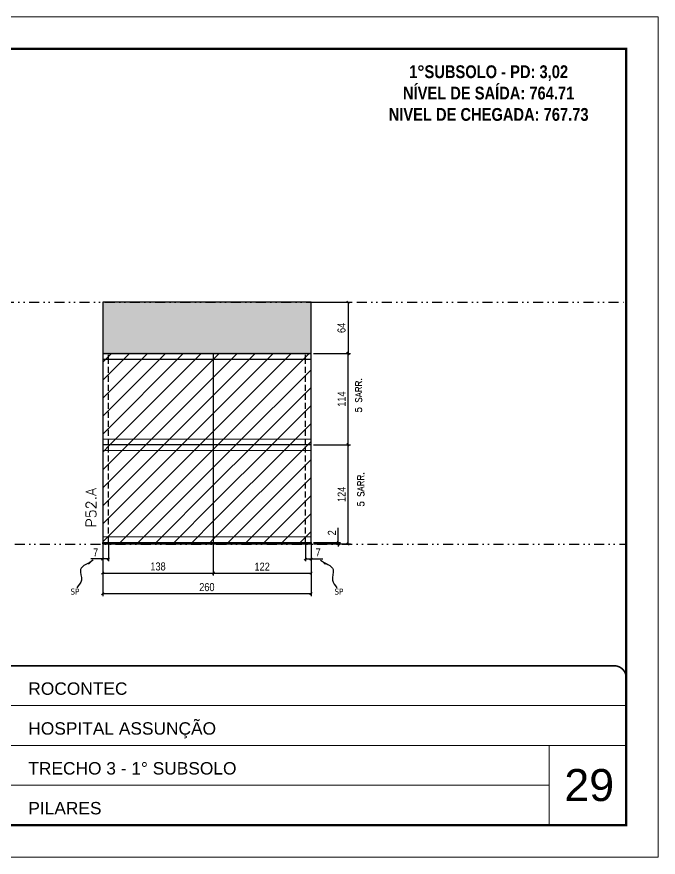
# Model space of a CAD drawing. Extents: x 2102 to 8383, y -13264 to 2718.
# Drawn here: x 2787 to 3587, y -6372 to -5322 of the extents above; entities that cross this region are included whole.
import ezdxf

# ---------------------------------------------------------------- set-up
doc = ezdxf.new("R2010")
doc.units = 0
for name, pattern in [('CONTINUO', [0]), ('DASHED', [0.75, 0.5, -0.25]), ('DIVIDE2', [0.625, 0.25, -0.125, 0, -0.125, 0, -0.125]), ('HIDDEN', [0.375, 0.25, -0.125])]:
    doc.linetypes.add(name, pattern=pattern)
for name, color, linetype, lineweight in [('CARIMBO', 255, 'Continuous', 9), ('Folhas', 255, 'Continuous', 9), ('Hachura', 251, 'Continuous', 9), ('Sarr 2.2x7', 40, 'Continuous', 9), ('SARRAFO DE PRESSAO', 251, 'DASHED', 9), ('Texto Seção', 7, 'Continuous', 15)]:
    doc.layers.add(name, color=color, linetype=linetype, lineweight=lineweight)
for name, color, linetype in [('COTA', 241, 'Continuous'), ('NOMENCLATURA', 7, 'Continuous'), ('Nível', 160, 'Continuous'), ('Painéis', 200, 'Continuous'), ('SARR_2.2x7', 40, 'Continuous'), ('Sarrafo de Pressão', 42, 'HIDDEN'), ('texto', 7, 'Continuous')]:
    doc.layers.add(name, color=color, linetype=linetype)
doc.styles.add('ARIAL', font='arial.ttf')
doc.styles.add('COTA TECNICA', font='techl___.ttf', dxfattribs={"height": 10})
doc.styles.add('COTA TECNICA-50', font='techl___.ttf', dxfattribs={"height": 10})
doc.styles.add('REGUA-120', font='ROMANS.shx', dxfattribs={"height": 15})
doc.styles.add('ROMANC', font='techb___.ttf', dxfattribs={"height": 2.5})
doc.styles.add('ROMANS', font='romans.shx')
doc.styles.get("Standard").update_dxf_attribs({"font": 'arial.ttf'})
doc.dimstyles.new('COTA PAINEL-50', dxfattribs={"dimtxt": 10, "dimasz": 3, "dimexe": 3, "dimexo": 3, "dimgap": 3, "dimtad": 1, "dimdec": 1, "dimzin": 12, "dimdsep": 46, "dimtxsty": 'COTA TECNICA-50', "dimblk1": 'OBLIQUE', "dimblk2": 'OBLIQUE', "dimsah": 1, "dimcen": 0.9, "dimclrd": 4, "dimclre": 4, "dimclrt": 240, "dimadec": 1, "dimazin": 3, "dimtfac": 1, "dimtdec": 1, "dimtmove": 0, "dimatfit": 3, "dimfxl": 1, "dimtolj": 1, "dimtzin": 12, "dimarcsym": 0})
doc.dimstyles.new('PAINEL', dxfattribs={"dimtxt": 10, "dimasz": 3, "dimexe": 3, "dimexo": 3, "dimgap": 3, "dimtad": 1, "dimdec": 1, "dimzin": 12, "dimdsep": 46, "dimtxsty": 'COTA TECNICA', "dimblk1": 'OBLIQUE', "dimblk2": 'OBLIQUE', "dimsah": 1, "dimcen": 0.9, "dimclrd": 4, "dimclre": 4, "dimclrt": 240, "dimadec": 1, "dimazin": 3, "dimtfac": 1, "dimtdec": 1, "dimtmove": 0, "dimatfit": 3, "dimfxl": 1, "dimtolj": 1, "dimtzin": 12, "dimarcsym": 0})
doc.dimstyles.get("Standard").update_dxf_attribs({"dimtxt": 0.18, "dimasz": 0.18, "dimexe": 0.18, "dimexo": 0.0625, "dimgap": 0.09, "dimtad": 0, "dimtih": 1, "dimtoh": 1, "dimdec": 4, "dimzin": 0, "dimdsep": 46, "dimtxsty": 'Standard', "dimcen": 0.09, "dimadec": 0, "dimazin": 0, "dimtfac": 1, "dimtdec": 4, "dimtofl": 0, "dimtmove": 0, "dimatfit": 3, "dimfxl": 1, "dimtolj": 1, "dimtzin": 0, "dimarcsym": 0})
pattern_1 = [(45, (-128517.216, -32522.603), (-11.2253202, 11.2253202), [])]

# ---------------------------------------------------------------- blocks, each defined once
blk = doc.blocks.new('9999999999')
at = {"color": 30, "linetype": 'CONTINUO'}
for p, q in [((98564.6, 34379.6), (99584, 34379.6)), ((98564.6, 34329.8), (99488, 34329.8)), ((99584, 34329.8), (99488, 34329.8)), ((99488, 34329.8), (99488, 34230.2)), ((98564.6, 34280), (99488, 34280))]:
    blk.add_line(p, q, dxfattribs=at)
at = {"color": 30, "linetype": 'CONTINUO', "const_width": 2}
blk.add_lwpolyline([(99584, 34230.2), (99584, 34414.4, 0.414214), (99569, 34429.4), (98229, 34429.4, 0.414214), (98214, 34414.4), (98214, 34245.2, 0.414214), (98229, 34230.2), (99584, 34230.2)], format="xyb", dxfattribs=at)
at = {"layer": 'Folhas'}
blk.add_lwpolyline([(98139, 34190.2), (99624, 34190.2), (99624, 35240.2), (98139, 35240.2)], close=True, dxfattribs=at)
at = {"layer": 'Folhas', "color": 30, "const_width": 3}
blk.add_lwpolyline([(98214, 34230.2), (99584, 34230.2), (99584, 35200.2), (98214, 35200.2)], close=True, dxfattribs=at)
at = {"color": 7, "linetype": 'Continuous', "ltscale": 5, "style": 'ARIAL'}
for s, height, p in [('ROCONTEC', 15.48, (98837.7, 34393.1)), ('HOSPITAL ASSUNÇÃO', 15.483, (98837.7, 34343.3)), ('TRECHO 3 - 1° SUBSOLO', 15.483, (98837.7, 34293.5)), ('PILARES', 15.48, (98837.7, 34243.7))]:
    blk.add_text(s, height=height, dxfattribs=at).set_placement(p)
blk = doc.blocks.new('_Oblique')
at = {"color": 0, "linetype": 'ByBlock', "lineweight": -2}
blk.add_line((-0.5, -0.5), (0.5, 0.5), dxfattribs=at)
blk = doc.blocks.new('*D454')
at = {"layer": 'COTA', "color": 4, "lineweight": -2, "transparency": 16777216}
for p, q in [((2893.9, -5982.1), (2893.9, -6046.1)), ((3153.9, -5982.1), (3153.9, -6046.1)), ((2893.9, -6043.1), (3153.9, -6043.1))]:
    blk.add_line(p, q, dxfattribs=at)
at = {"layer": 'Defpoints', "color": 0, "transparency": 16777216}
for p in [(2893.9, -5979.1), (3153.9, -5979.1), (3153.9, -6043.1)]:
    blk.add_point(p, dxfattribs=at)
at = {"layer": 'COTA', "color": 4, "lineweight": -2, "transparency": 16777216, "xscale": 3, "yscale": 3, "zscale": 3, "rotation": 180}
blk.add_blockref('_Oblique', (2893.9, -6043.1), dxfattribs=at)
at = {"layer": 'COTA', "color": 4, "lineweight": -2, "transparency": 16777216, "xscale": 3, "yscale": 3, "zscale": 3}
blk.add_blockref('_Oblique', (3153.9, -6043.1), dxfattribs=at)
at = {"layer": 'COTA', "color": 240, "transparency": 16777216, "insert": (3023.9, -6035), "char_height": 10, "attachment_point": 5, "style": 'COTA TECNICA'}
blk.add_mtext('\\A1;260', dxfattribs=at)
blk = doc.blocks.new('*D455')
at = {"layer": 'COTA', "color": 4, "lineweight": -2, "transparency": 16777216}
for p, q in [((2893.9, -5984.1), (2893.9, -6002.7)), ((2900.9, -5982.1), (2900.9, -6002.7)), ((2893.9, -5999.7), (2879.2, -5999.7)), ((2900.9, -5999.7), (2893.9, -5999.7))]:
    blk.add_line(p, q, dxfattribs=at)
at = {"layer": 'Defpoints', "color": 0, "transparency": 16777216}
for p in [(2893.9, -5981.1), (2900.9, -5979.1), (2893.9, -5999.7)]:
    blk.add_point(p, dxfattribs=at)
at = {"layer": 'COTA', "color": 4, "lineweight": -2, "transparency": 16777216, "xscale": 3, "yscale": 3, "zscale": 3, "rotation": 180}
blk.add_blockref('_Oblique', (2893.9, -5999.7), dxfattribs=at)
at = {"layer": 'COTA', "color": 4, "lineweight": -2, "transparency": 16777216, "xscale": 3, "yscale": 3, "zscale": 3}
blk.add_blockref('_Oblique', (2900.9, -5999.7), dxfattribs=at)
at = {"layer": 'COTA', "color": 240, "transparency": 16777216, "insert": (2885, -5991.6), "char_height": 10, "attachment_point": 5, "style": 'COTA TECNICA-50'}
blk.add_mtext('\\A1;7', dxfattribs=at)
blk = doc.blocks.new('*D456')
at = {"layer": 'COTA', "color": 4, "lineweight": -2, "transparency": 16777216}
for p, q in [((3146.9, -5982.1), (3146.9, -6002.7)), ((3153.9, -5984.1), (3153.9, -6002.7)), ((3146.9, -5999.7), (3153.9, -5999.7)), ((3153.9, -5999.7), (3168.6, -5999.7))]:
    blk.add_line(p, q, dxfattribs=at)
at = {"layer": 'Defpoints', "color": 0, "transparency": 16777216}
for p in [(3146.9, -5979.1), (3153.9, -5981.1), (3153.9, -5999.7)]:
    blk.add_point(p, dxfattribs=at)
at = {"layer": 'COTA', "color": 4, "lineweight": -2, "transparency": 16777216, "xscale": 3, "yscale": 3, "zscale": 3, "rotation": 180}
blk.add_blockref('_Oblique', (3146.9, -5999.7), dxfattribs=at)
at = {"layer": 'COTA', "color": 4, "lineweight": -2, "transparency": 16777216, "xscale": 3, "yscale": 3, "zscale": 3}
blk.add_blockref('_Oblique', (3153.9, -5999.7), dxfattribs=at)
at = {"layer": 'COTA', "color": 240, "transparency": 16777216, "insert": (3162.8, -5991.6), "char_height": 10, "attachment_point": 5, "style": 'COTA TECNICA-50'}
blk.add_mtext('\\A1;7', dxfattribs=at)
blk = doc.blocks.new('*D457')
at = {"layer": 'COTA', "color": 4, "lineweight": -2, "transparency": 16777216}
for p, q in [((3156.9, -5857.1), (3203.1, -5857.1)), ((3200.1, -5981.1), (3200.1, -5857.1)), ((3156.9, -5981.1), (3203.1, -5981.1))]:
    blk.add_line(p, q, dxfattribs=at)
at = {"layer": 'Defpoints', "color": 0, "transparency": 16777216}
for p in [(3153.9, -5857.1), (3200.1, -5857.1), (3153.9, -5981.1)]:
    blk.add_point(p, dxfattribs=at)
at = {"layer": 'COTA', "color": 4, "lineweight": -2, "transparency": 16777216, "xscale": 3, "yscale": 3, "zscale": 3}
for p, rotation in [((3200.1, -5857.1), 90), ((3200.1, -5981.1), 270)]:
    blk.add_blockref('_Oblique', p, dxfattribs=dict(at, rotation=rotation))
at = {"layer": 'COTA', "color": 240, "transparency": 16777216, "insert": (3192.1, -5919.1), "char_height": 10, "attachment_point": 5, "rotation": 90, "style": 'COTA TECNICA-50'}
blk.add_mtext('\\A1;124', dxfattribs=at)
blk = doc.blocks.new('*D458')
at = {"layer": 'COTA', "color": 4, "lineweight": -2, "transparency": 16777216}
for p, q in [((3187.9, -5979.1), (3187.9, -5961)), ((3156.9, -5979.1), (3190.9, -5979.1)), ((3156.9, -5981.1), (3190.9, -5981.1)), ((3187.9, -5981.1), (3187.9, -5979.1)), ((3187.9, -5981.1), (3187.9, -5984.1))]:
    blk.add_line(p, q, dxfattribs=at)
at = {"layer": 'Defpoints', "color": 0, "transparency": 16777216}
for p in [(3153.9, -5979.1), (3153.9, -5981.1), (3187.9, -5981.1)]:
    blk.add_point(p, dxfattribs=at)
at = {"layer": 'COTA', "color": 4, "lineweight": -2, "transparency": 16777216, "xscale": 3, "yscale": 3, "zscale": 3}
for p, rotation in [((3187.9, -5979.1), 270), ((3187.9, -5981.1), 90)]:
    blk.add_blockref('_Oblique', p, dxfattribs=dict(at, rotation=rotation))
at = {"layer": 'COTA', "color": 240, "transparency": 16777216, "insert": (3179.9, -5967.1), "char_height": 10, "attachment_point": 5, "rotation": 90, "style": 'COTA TECNICA-50'}
blk.add_mtext('\\A1;2', dxfattribs=at)
blk = doc.blocks.new('*D459')
at = {"layer": 'COTA', "color": 4, "linetype": 'ByBlock', "lineweight": -2, "transparency": 16777216}
for p, q in [((3156.9, -5743.1), (3203.1, -5743.1)), ((3200.1, -5857.1), (3200.1, -5743.1)), ((3156.9, -5857.1), (3203.1, -5857.1))]:
    blk.add_line(p, q, dxfattribs=at)
at = {"layer": 'Defpoints', "color": 0, "linetype": 'ByBlock', "transparency": 16777216}
for p in [(3153.9, -5743.1), (3200.1, -5743.1), (3153.9, -5857.1)]:
    blk.add_point(p, dxfattribs=at)
at = {"layer": 'COTA', "color": 4, "linetype": 'ByBlock', "lineweight": -2, "transparency": 16777216, "xscale": 3, "yscale": 3, "zscale": 3}
for p, rotation in [((3200.1, -5743.1), 90), ((3200.1, -5857.1), 270)]:
    blk.add_blockref('_Oblique', p, dxfattribs=dict(at, rotation=rotation))
at = {"layer": 'COTA', "color": 240, "linetype": 'ByBlock', "transparency": 16777216, "insert": (3192.1, -5800.1), "char_height": 10, "attachment_point": 5, "rotation": 90, "style": 'COTA TECNICA'}
blk.add_mtext('\\A1;114', dxfattribs=at)
blk = doc.blocks.new('*D1161')
at = {"layer": 'COTA', "color": 4, "linetype": 'ByBlock', "lineweight": -2, "transparency": 16777216}
for p, q in [((2893.9, -5982.1), (2893.9, -6020.5)), ((3031.9, -5982.1), (3031.9, -6020.5)), ((2893.9, -6017.5), (3031.9, -6017.5))]:
    blk.add_line(p, q, dxfattribs=at)
at = {"layer": 'Defpoints', "color": 0, "linetype": 'ByBlock', "transparency": 16777216}
for p in [(2893.9, -5979.1), (3031.9, -5979.1), (3031.9, -6017.5)]:
    blk.add_point(p, dxfattribs=at)
at = {"layer": 'COTA', "color": 4, "linetype": 'ByBlock', "lineweight": -2, "transparency": 16777216, "xscale": 3, "yscale": 3, "zscale": 3, "rotation": 180}
blk.add_blockref('_Oblique', (2893.9, -6017.5), dxfattribs=at)
at = {"layer": 'COTA', "color": 4, "linetype": 'ByBlock', "lineweight": -2, "transparency": 16777216, "xscale": 3, "yscale": 3, "zscale": 3}
blk.add_blockref('_Oblique', (3031.9, -6017.5), dxfattribs=at)
at = {"layer": 'COTA', "color": 240, "linetype": 'ByBlock', "transparency": 16777216, "insert": (2962.9, -6009.2), "char_height": 10, "attachment_point": 5, "style": 'COTA TECNICA'}
blk.add_mtext('\\A1;138', dxfattribs=at)
blk = doc.blocks.new('*D1162')
at = {"layer": 'COTA', "color": 4, "linetype": 'ByBlock', "lineweight": -2, "transparency": 16777216}
for p, q in [((3031.9, -5982.1), (3031.9, -6020.5)), ((3153.9, -5984.1), (3153.9, -6020.5)), ((3031.9, -6017.5), (3153.9, -6017.5))]:
    blk.add_line(p, q, dxfattribs=at)
at = {"layer": 'Defpoints', "color": 0, "linetype": 'ByBlock', "transparency": 16777216}
for p in [(3031.9, -5979.1), (3153.9, -5981.1), (3153.9, -6017.5)]:
    blk.add_point(p, dxfattribs=at)
at = {"layer": 'COTA', "color": 4, "linetype": 'ByBlock', "lineweight": -2, "transparency": 16777216, "xscale": 3, "yscale": 3, "zscale": 3, "rotation": 180}
blk.add_blockref('_Oblique', (3031.9, -6017.5), dxfattribs=at)
at = {"layer": 'COTA', "color": 4, "linetype": 'ByBlock', "lineweight": -2, "transparency": 16777216, "xscale": 3, "yscale": 3, "zscale": 3}
blk.add_blockref('_Oblique', (3153.9, -6017.5), dxfattribs=at)
at = {"layer": 'COTA', "color": 240, "linetype": 'ByBlock', "transparency": 16777216, "insert": (3092.9, -6009.4), "char_height": 10, "attachment_point": 5, "style": 'COTA TECNICA'}
blk.add_mtext('\\A1;122', dxfattribs=at)
blk = doc.blocks.new('*D779')
at = {"layer": 'COTA', "color": 4, "linetype": 'ByBlock', "lineweight": -2, "transparency": 16777216}
for p, q in [((3156.9, -5679.1), (3203.1, -5679.1)), ((3200.1, -5679.1), (3200.1, -5743.1)), ((3156.9, -5743.1), (3203.1, -5743.1))]:
    blk.add_line(p, q, dxfattribs=at)
at = {"layer": 'Defpoints', "color": 0, "linetype": 'ByBlock', "transparency": 16777216}
for p in [(3153.9, -5679.1), (3153.9, -5743.1), (3200.1, -5743.1)]:
    blk.add_point(p, dxfattribs=at)
at = {"layer": 'COTA', "color": 4, "linetype": 'ByBlock', "lineweight": -2, "transparency": 16777216, "xscale": 3, "yscale": 3, "zscale": 3}
for p, rotation in [((3200.1, -5679.1), 90), ((3200.1, -5743.1), 270)]:
    blk.add_blockref('_Oblique', p, dxfattribs=dict(at, rotation=rotation))
at = {"layer": 'COTA', "color": 240, "linetype": 'ByBlock', "transparency": 16777216, "insert": (3192, -5711.1), "char_height": 10, "attachment_point": 5, "rotation": 90, "style": 'COTA TECNICA'}
blk.add_mtext('\\A1;64', dxfattribs=at)

msp = doc.modelspace()

# ---------------------------------------------------------------- hatches: boundary and pattern name
at = {"layer": 'COTA', "linetype": 'ByBlock'}
h = msp.add_hatch(dxfattribs=at)
h.set_pattern_fill('AR-CONC', color=256, scale=0.03)
h.set_pattern_definition([(50, (-128517.216, -32606.6026), (5.46554007, -0.47817257), [0.5715, -6.2865]), (355, (-128517.216, -32606.6026), (-1.05730264, 5.73170536), [0.4572, -5.02921753]), (100.4514447, (-128516.7604, -32606.6424), (4.40823741, 5.25353256), [0.48570026, -5.34270734]), (46.1842, (-128517.216, -32605.0786), (8.13237123, -1.26126984), [0.85725, -9.42975]), (96.6355576, (-128516.538, -32605.184), (7.122124, 7.42278374), [0.7285507, -8.01406824]), (351.184151, (-128517.216, -32605.079), (7.122124, 7.42278374), [0.685799, -7.54379196]), (21, (-128516.454, -32605.4596), (4.54843174, -3.06795595), [0.5715, -6.2865]), (326, (-128516.454, -32605.4596), (1.85406085, 5.52563898), [0.4572, -5.0292]), (71.451445, (-128516.075, -32605.715), (6.40249258, 2.45768307), [0.48570026, -5.34269813]), (37.5, (-128517.2158, -32606.6026), (0.092658098, 2.536651166), [0, -4.96824, 0, -5.1054, 0, -5.04825]), (7.5, (-128517.2158, -32606.6026), (2.004589875, 3.005417245), [0, -2.91084, 0, -4.85394, 0, -1.92405]), (327.5, (-128518.915, -32606.6026), (4.067717855, -0.17186232), [0, -1.905, 0, -5.9436, 0, -7.8867]), (317.5, (-128519.677, -32606.6026), (4.44387544, 0.76279473), [0, -2.4765, 0, -3.94716, 0, -5.6007])])
h.paths.add_polyline_path([(3153.9, -5679.14), (2893.9, -5679.14), (2893.9, -5741.14), (3153.9, -5741.14)])
at = {"layer": 'Hachura', "linetype": 'ByBlock'}
h = msp.add_hatch(dxfattribs=at)
h.set_pattern_fill('ANSI31', color=256, scale=5)
h.set_pattern_definition(pattern_1)
h.paths.add_polyline_path([(3031.9, -5857.14), (3031.9, -5743.14), (2893.9, -5743.14), (2893.9, -5857.14)])
h = msp.add_hatch(dxfattribs=at)
h.set_pattern_fill('ANSI31', color=256, scale=5)
h.set_pattern_definition(pattern_1)
h.paths.add_polyline_path([(3153.9, -5857.14), (3153.9, -5743.14), (3031.9, -5743.14), (3031.9, -5857.14)])
h = msp.add_hatch(dxfattribs=at)
h.set_pattern_fill('ANSI31', color=256, scale=5)
h.set_pattern_definition(pattern_1)
h.paths.add_polyline_path([(2893.9, -5857.14), (2893.9, -5979.14), (3031.9, -5979.14), (3031.9, -5857.14)])
h = msp.add_hatch(dxfattribs=at)
h.set_pattern_fill('ANSI31', color=256, scale=5)
h.set_pattern_definition(pattern_1)
h.paths.add_polyline_path([(3031.9, -5979.14), (3153.9, -5979.14), (3153.9, -5857.14), (3031.9, -5857.14)])

# ---------------------------------------------------------------- linework, layer by layer
at = {"layer": 'COTA', "linetype": 'ByBlock'}
msp.add_lwpolyline([(3153.9, -5743.14), (3153.9, -5679.14), (2893.9, -5679.14), (2893.9, -5743.14), (3153.9, -5743.14)], dxfattribs=at)
at = {"layer": 'Nível', "color": 4, "linetype": 'DIVIDE2', "ltscale": 50}
for p, q in [((2550.44, -5679.14), (3547.28, -5679.14)), ((2563.94, -5981.14), (3547.28, -5981.14))]:
    msp.add_line(p, q, dxfattribs=at)
at = {"layer": 'Painéis'}
for p, q in [((2893.9, -5709.14), (2893.9, -5709.14)), ((3153.9, -5743.14), (2893.9, -5743.14)), ((2893.9, -5743.14), (2893.9, -5979.14)), ((3031.9, -5743.14), (3031.9, -5979.14)), ((3153.9, -5979.14), (3153.9, -5743.14)), ((3153.9, -5743.14), (3153.9, -5743.14)), ((3153.9, -5857.14), (2893.9, -5857.14)), ((2893.9, -5979.14), (3153.9, -5979.14))]:
    msp.add_line(p, q, dxfattribs=at)
at = {"layer": 'Painéis', "linetype": 'ByBlock'}
msp.add_line((3153.9, -5743.14), (2893.9, -5743.14), dxfattribs=at)
at = {"layer": 'Painéis'}
msp.add_lwpolyline([(2893.9, -5979.14), (3153.9, -5979.14), (3153.9, -5981.14), (2893.9, -5981.14)], close=True, dxfattribs=at)
at = {"layer": 'Sarr 2.2x7', "linetype": 'Continuous'}
for p, q in [((2893.9, -5752.14), (2893.9, -5745.14)), ((2893.9, -5857.14), (2893.9, -5850.14)), ((3153.9, -5857.14), (3153.9, -5850.14)), ((2893.9, -5979.14), (2893.9, -5972.14)), ((3153.9, -5979.14), (3153.9, -5972.14))]:
    msp.add_line(p, q, dxfattribs=at)
at = {"layer": 'Sarr 2.2x7'}
for p, q in [((3153.9, -5850.14), (2893.9, -5850.14)), ((3153.9, -5864.14), (2893.9, -5864.14)), ((3153.9, -5972.14), (2893.9, -5972.14)), ((3153.9, -5979.14), (2893.9, -5979.14))]:
    msp.add_line(p, q, dxfattribs=at)
at = {"layer": 'SARR_2.2x7'}
msp.add_line((2893.9, -5750.14), (3153.9, -5750.14), dxfattribs=at)
at = {"layer": 'Sarrafo de Pressão', "ltscale": 30}
for p, q in [((2900.9, -5752.14), (2900.9, -5743.14)), ((3146.9, -5752.14), (3146.9, -5743.14)), ((2900.9, -5857.14), (2900.9, -5752.14)), ((3146.9, -5857.14), (3146.9, -5752.14)), ((2900.9, -5979.14), (2900.9, -5857.14)), ((3146.9, -5979.14), (3146.9, -5857.14))]:
    msp.add_line(p, q, dxfattribs=at)

# ---------------------------------------------------------------- block references
at = {"layer": 'SARRAFO DE PRESSAO', "color": 6, "linetype": 'ByBlock'}
msp.add_blockref('9999999999', (-96036.69, -40562.63), dxfattribs=at)

# ---------------------------------------------------------------- texts
at = {"layer": 'CARIMBO', "style": 'ARIAL'}
msp.add_text('29', height=40, dxfattribs=at).set_placement((3470.14, -6302.28))
at = {"layer": 'NOMENCLATURA', "color": 2, "insert": (3375.61, -5356.36), "char_height": 16, "attachment_point": 2, "style": 'ROMANC'}
msp.add_mtext_dynamic_manual_height_columns('\\P1°SUBSOLO - PD: 3,02\\PNÍVEL DE SAÍDA: 764.71\\PNIVEL DE CHEGADA: 767.73', width=300.2766, gutter_width=1, heights=[0], dxfattribs=at)
at = {"layer": 'texto', "color": 0, "char_height": 7.5, "attachment_point": 5}
for insert in [(2859.12, -6040.63), (3188.68, -6040.63)]:
    msp.add_mtext('{\\fTahoma|b0|i0|c0|p34;\\C4;SP}', dxfattribs=dict(at, insert=insert))
at = {"layer": 'Texto Seção', "linetype": 'Continuous', "style": 'ROMANS'}
for p in [(3217.34, -5816.92), (3220.05, -5934.51)]:
    msp.add_text('5 SARR.', height=8, rotation=90, dxfattribs=at).set_placement(p)
at = {"layer": 'Texto Seção', "insert": (2885.87, -5960.67), "char_height": 13, "width": 285.3299, "attachment_point": 7, "rotation": 90, "style": 'REGUA-120'}
msp.add_mtext('P52.A', dxfattribs=at)

# ---------------------------------------------------------------- dimensions: what is measured, and where the dimension line sits
at = {"layer": 'COTA', "linetype": 'ByBlock'}
for p1, picture, middle in [((3153.9, -5679.14), '*D779', (3192.04, -5711.14)), ((3153.9, -5857.14), '*D459', (3192.06, -5800.14))]:
    dim = msp.add_linear_dim(base=(3200.14, -5743.14), p1=p1, p2=(3153.9, -5743.14), angle=90, dimstyle='PAINEL', dxfattribs=at)
    dim.commit()
    dim.dimension.update_dxf_attribs({"geometry": picture, "text_midpoint": middle})
at = {"layer": 'COTA'}
for base, p1, p2, angle, picture, middle in [((3200.14, -5857.14), (3153.9, -5981.14), (3153.9, -5857.14), 90, '*D457', (3192.06, -5919.14)), ((2893.9, -5999.65), (2900.9, -5979.14), (2893.9, -5981.14), 180, '*D455', (2885.03, -5991.58))]:
    dim = msp.add_linear_dim(base=base, p1=p1, p2=p2, angle=angle, dimstyle='COTA PAINEL-50', dxfattribs=at)
    dim.commit()
    dim.dimension.update_dxf_attribs({"geometry": picture, "text_midpoint": middle})
dim = msp.add_linear_dim(base=(3187.91, -5981.14), p1=(3153.9, -5979.14), p2=(3153.9, -5981.14), angle=90, dimstyle='COTA PAINEL-50', dxfattribs=at)
dim.commit()
dim.dimension.update_dxf_attribs({"geometry": '*D458', "text_midpoint": (3187.91, -5967.08), "dimtype": 160})
dim = msp.add_linear_dim(base=(3153.9, -6043.1), p1=(2893.9, -5979.14), p2=(3153.9, -5979.14), dimstyle='PAINEL', override={"dimarcsym": 2}, dxfattribs=at)
dim.commit()
dim.dimension.update_dxf_attribs({"geometry": '*D454', "text_midpoint": (3023.9, -6034.99)})
at = {"layer": 'COTA', "linetype": 'ByBlock'}
dim = msp.add_linear_dim(base=(3031.9, -6017.45), p1=(2893.9, -5979.14), p2=(3031.9, -5979.14), dimstyle='PAINEL', dxfattribs=at)
dim.commit()
dim.dimension.update_dxf_attribs({"geometry": '*D1161', "text_midpoint": (2962.9, -6009.21)})
dim = msp.add_linear_dim(base=(3153.9, -6017.45), p1=(3031.9, -5979.14), p2=(3153.9, -5981.14), dimstyle='PAINEL', override={"dimtmove": 1}, dxfattribs=at)
dim.commit()
dim.dimension.update_dxf_attribs({"geometry": '*D1162', "text_midpoint": (3092.9, -6009.39)})
at = {"layer": 'COTA'}
dim = msp.add_linear_dim(base=(3153.9, -5999.65), p1=(3146.9, -5979.14), p2=(3153.9, -5981.14), dimstyle='COTA PAINEL-50', dxfattribs=at)
dim.commit()
dim.dimension.update_dxf_attribs({"geometry": '*D456', "text_midpoint": (3162.76, -5991.58)})

# ---------------------------------------------------------------- leaders
at = {"layer": 'COTA', "path_type": 1}
for points in [[(2882.07, -6001.32), (2866.28, -6013.16), (2867.21, -6026.16), (2861.66, -6035.94)], [(3165.73, -6001.32), (3181.51, -6013.16), (3180.59, -6026.16), (3186.14, -6035.94)]]:
    msp.add_leader(points, dimstyle='Standard', override={"dimasz": 8}, dxfattribs=at)

doc.saveas('drawing.dxf')
